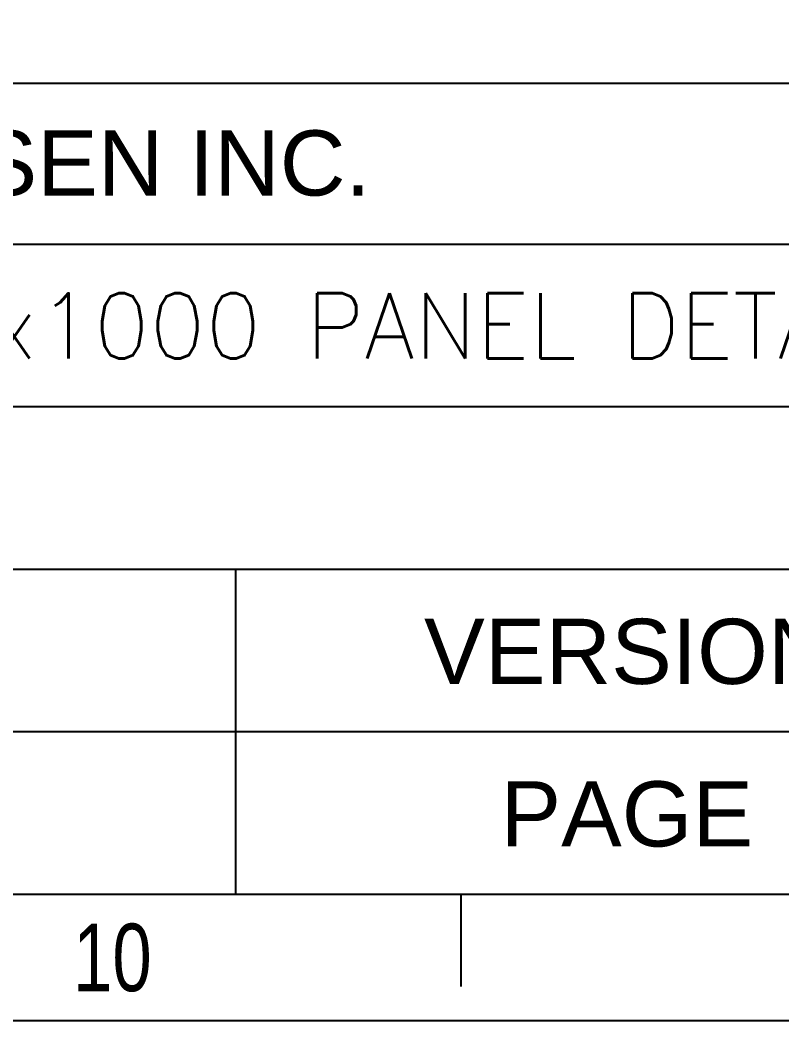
# Model space of a CAD drawing. Header units: millimetres. Extents: x -3132 to 28633, y 682 to 5849.
# Drawn here: x 8116.1 to 8469.6, y 682.1 to 1146.3 of the extents above; entities that cross this region are included whole.
import ezdxf

# ---------------------------------------------------------------- set-up
doc = ezdxf.new("R2010")
doc.units = ezdxf.units.MM
doc.styles.add('CKSTANDARD', font='arial.ttf')
doc.styles.add('Roamns', font='romans.shx')

# ---------------------------------------------------------------- blocks, each defined once
blk = doc.blocks.new('standard template')
for p, q in [((23857, 8795.7), (37408.8, 8795.7)), ((23857, 8093.1), (37408.8, 8093.1)), ((23857, 7383.4), (37408.8, 7383.4)), ((23857, 6673.6), (37408.8, 6673.6)), ((30632.9, 6673.6), (30632.9, 5254.1)), ((23857, 5963.9), (37408.8, 5963.9)), ((456.3, 5254.1), (37408.8, 5254.1)), ((31619.2, 4851.4), (31619.2, 5254.1))]:
    blk.add_line(p, q)
at = {"color": 7}
blk.add_line((28855.9, 8795.7), (31733.6, 8795.7), dxfattribs=at)
blk.add_lwpolyline([(37962.6, 4700.3), (-97.5, 4700.3), (-97.5, 30879.2), (37962.6, 30879.2)], close=True)
at = {"style": 'CKSTANDARD', "width": 0.75}
blk.add_text('10', height=294.75, dxfattribs=at).set_placement((29924.1, 4830.4))
at = {"char_height": 284.521, "width": 3912.014, "attachment_point": 1, "style": 'Roamns'}
for s, insert in [('{\\fArial|b0|i0|c0|p34;ABSEN INC.}', (28971.9, 8589.5)), ('{\\fArial|b0|i0|c0|p34;VERSION}', (31457.3, 6456.7)), ('{\\fArial|b0|i0|c0|p34;PAGE}', (31790.7, 5746.9))]:
    blk.add_mtext(s, dxfattribs=dict(at, insert=insert))
at = {"style": 'Roamns'}
for tag, p in [('PAGE_NAME', (27466, 7593.7)), ('PROJECT_NAME', (27466, 6883.9)), ('DRAWN_NAME', (27466, 6174.1)), ('VERSION', (34241, 6174.1)), ('SELECT_DATA', (27466, 5464.4)), ('PAGE_NUMBER', (34241, 5464.4))]:
    blk.add_attdef(tag, p, '', height=284.5, dxfattribs=at)

msp = doc.modelspace()

# ---------------------------------------------------------------- block references
at = {"lineweight": -3, "transparency": 33554595}
ref = msp.add_blockref('standard template', (4962.755, 182.912), dxfattribs=dict(at, xscale=0.1062003192476745, yscale=0.1062003192476745, zscale=0.1062003192476745))
ref.add_attrib('PAGE_NAME', 'AW V2 500x1000 PANEL DETAIL', (7879.649, 989.361), dxfattribs={"height": 30.21621, "style": 'Roamns'})

doc.saveas('drawing.dxf')
